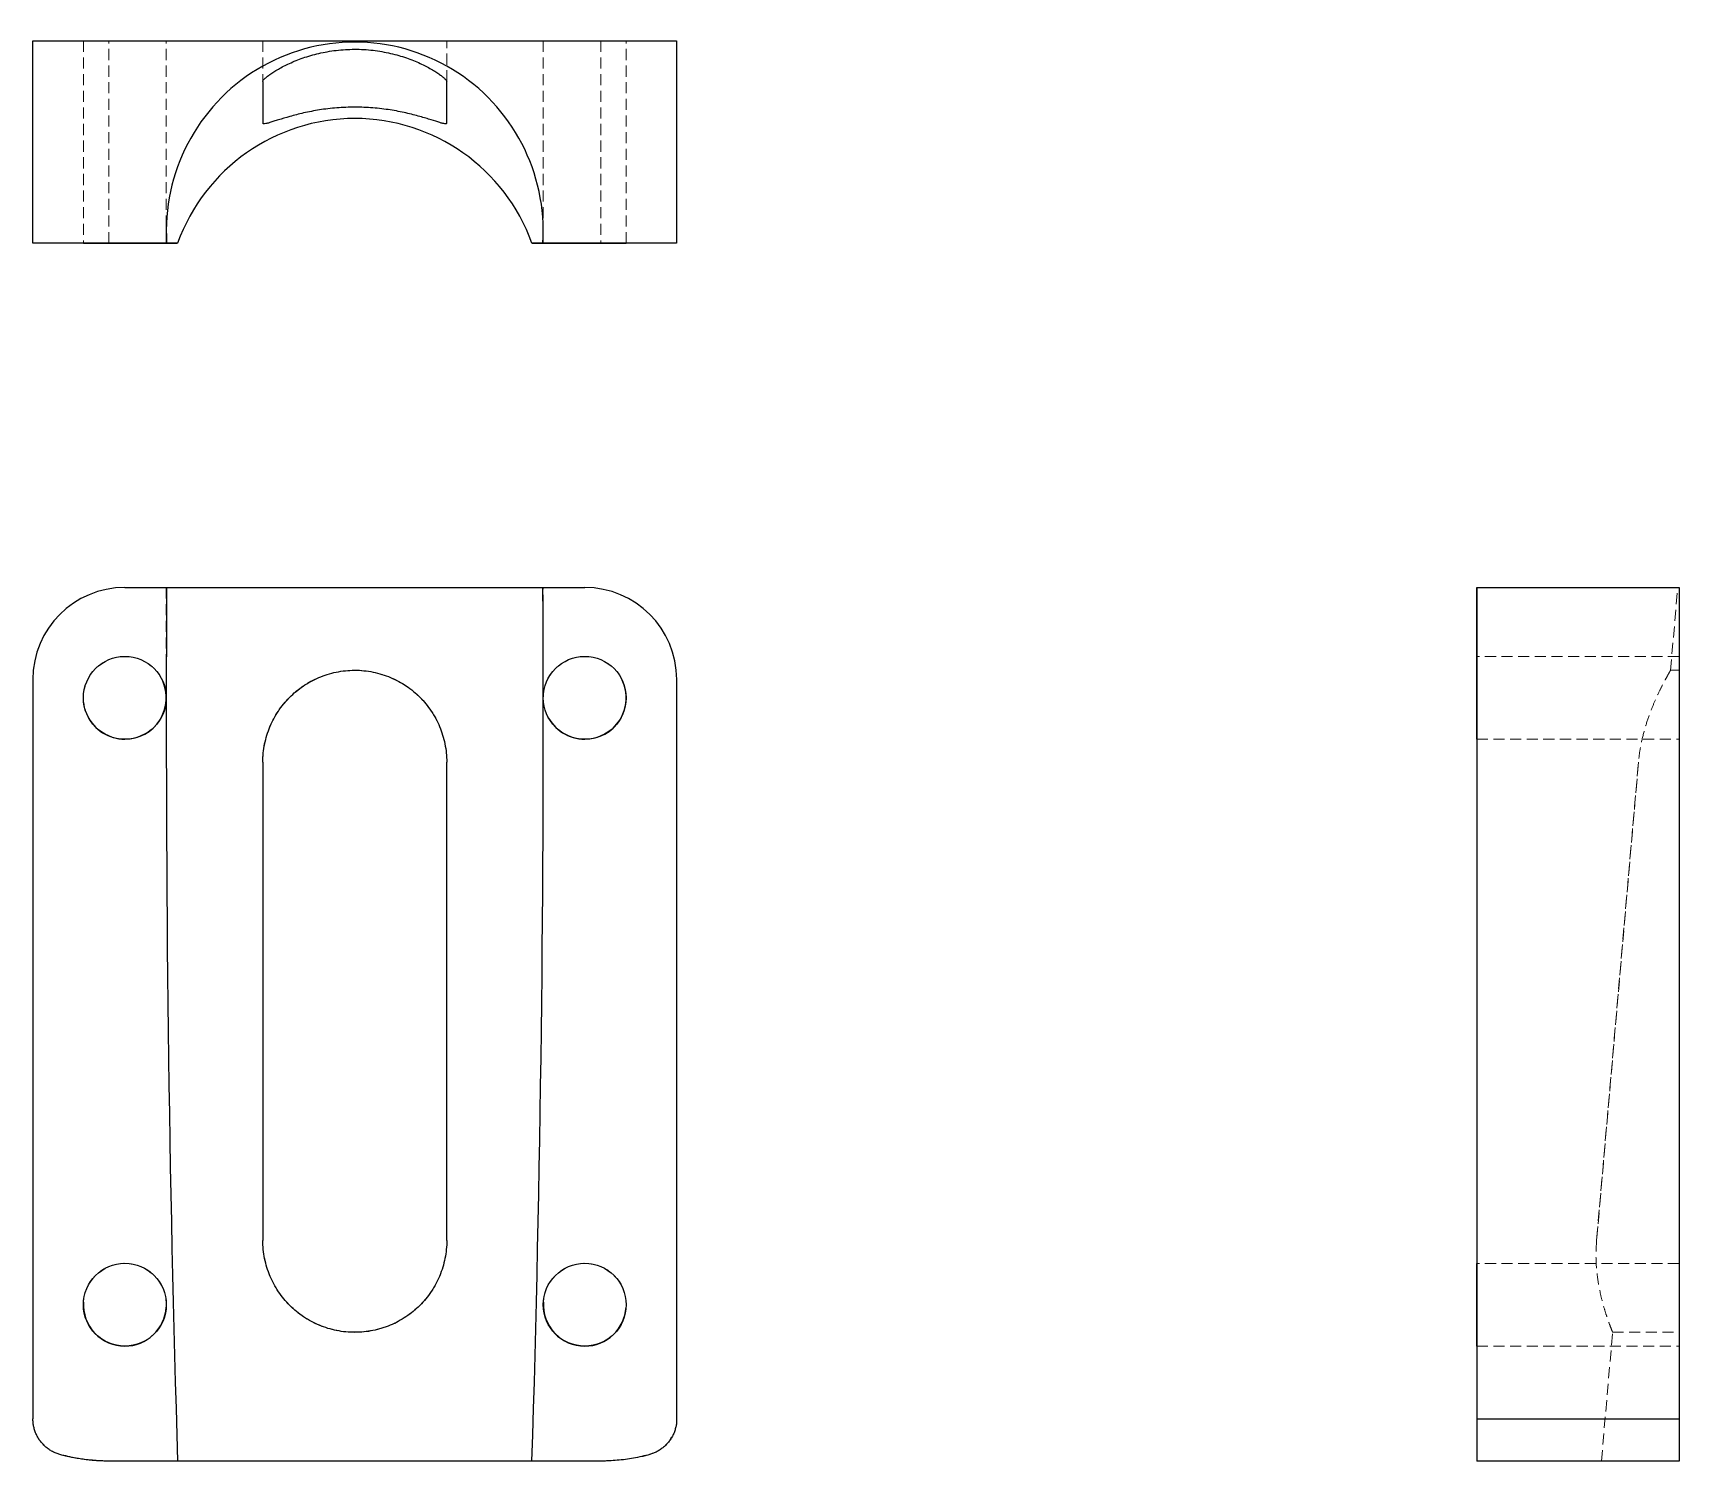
# Model space of a CAD drawing. Header units: millimetres. Extents: x 46 to 235, y 7 to 170.
import ezdxf

# ---------------------------------------------------------------- set-up
doc = ezdxf.new("R2010")
doc.units = ezdxf.units.MM
doc.linetypes.add('HIDDEN', pattern=[1.905, 1.27, -0.635])

msp = doc.modelspace()

# ---------------------------------------------------------------- linework, layer by layer
at = {"color": 7, "linetype": 'Continuous', "lineweight": 25}
for p, q in [((46.16, 146.42), (46.16, 169.58)), ((56.68, 169.58), (109.32, 169.58)), ((119.84, 169.58), (119.84, 146.42)), ((72.47, 164.93), (72.47, 160.14)), ((93.53, 160.14), (93.53, 164.93)), ((46.16, 146.42), (46.16, 146.42)), ((62.72, 146.42), (54.84, 146.42)), ((56.68, 146.42), (61.46, 146.42)), ((111.16, 146.42), (103.28, 146.42)), ((104.54, 146.42), (109.32, 146.42)), ((119.84, 146.42), (119.84, 146.42)), ((56.68, 107), (61.46, 107)), ((61.46, 107), (104.54, 107)), ((104.54, 107), (109.32, 107)), ((211.42, 107), (211.42, 107)), ((211.42, 107), (234.58, 107)), ((46.16, 96.47), (46.16, 11.82)), ((119.84, 96.47), (119.84, 11.82)), ((211.42, 96.47), (211.42, 11.82)), ((234.58, 96.47), (234.58, 11.82)), ((72.47, 87), (72.47, 32.26)), ((93.53, 32.26), (93.53, 87)), ((211.42, 11.82), (234.58, 11.82)), ((46.73, 9.7), (46.73, 9.7)), ((119.27, 9.7), (119.27, 9.7)), ((47.42, 8.81), (47.42, 8.81)), ((48.91, 7.87), (48.91, 7.87)), ((117.09, 7.87), (117.09, 7.87)), ((118.58, 8.81), (118.58, 8.81)), ((50.6, 7.43), (50.6, 7.43)), ((62.72, 7), (54.84, 7)), ((111.16, 7), (103.28, 7)), ((115.4, 7.43), (115.4, 7.43)), ((234.58, 7), (211.42, 7))]:
    msp.add_line(p, q, dxfattribs=at)
at = {"color": 7, "linetype": 'HIDDEN', "lineweight": 18}
for p, q in [((46.16, 169.58), (46.16, 169.58)), ((51.95, 169.58), (51.95, 146.42)), ((51.95, 169.58), (51.95, 146.42)), ((54.84, 146.42), (54.84, 169.58)), ((111.16, 169.58), (54.84, 169.58)), ((61.42, 146.42), (61.42, 169.58)), ((61.42, 146.42), (61.42, 169.58)), ((72.47, 169.58), (72.47, 164.93)), ((72.47, 169.58), (72.47, 169.58)), ((93.53, 164.93), (93.53, 169.58)), ((93.53, 169.58), (93.53, 169.58)), ((104.58, 169.58), (104.58, 146.42)), ((104.58, 169.58), (104.58, 146.42)), ((111.16, 169.58), (111.16, 146.42)), ((114.05, 146.42), (114.05, 169.58)), ((114.05, 146.42), (114.05, 169.58)), ((119.84, 169.58), (119.84, 169.58)), ((61.42, 147.77), (61.42, 146.42)), ((104.58, 146.42), (104.58, 147.77)), ((61.42, 107), (61.42, 91.55)), ((104.58, 91.55), (104.58, 107)), ((233.6, 97.49), (234.43, 107)), ((234.58, 107), (234.58, 107)), ((234.58, 99.11), (211.42, 99.11)), ((60.97, 96.38), (60.97, 96.38)), ((113.61, 96.38), (113.61, 96.38)), ((234.58, 97.53), (233.58, 97.53)), ((52.39, 92.36), (52.39, 92.36)), ((105.03, 92.36), (105.03, 92.36)), ((211.42, 89.63), (211.42, 29.63)), ((211.42, 89.63), (234.58, 89.63)), ((72.47, 87), (72.47, 87)), ((93.53, 87), (93.53, 87)), ((225.14, 32.26), (229.93, 87)), ((229.93, 87), (225.14, 32.26)), ((72.47, 32.26), (72.47, 32.26)), ((93.53, 32.26), (93.53, 32.26)), ((234.58, 29.63), (211.42, 29.63)), ((51.96, 25.19), (51.96, 25.19)), ((61.41, 24.6), (61.41, 24.6)), ((104.59, 25.19), (104.59, 25.19)), ((114.04, 24.6), (114.04, 24.6)), ((225.69, 7), (226.98, 21.76)), ((226.96, 21.74), (234.58, 21.74)), ((211.42, 20.16), (211.42, 11.82)), ((211.42, 20.16), (234.58, 20.16)), ((54.84, 7), (54.84, 7)), ((111.16, 7), (54.84, 7)), ((111.16, 7), (111.16, 7)), ((211.42, 7), (211.42, 7)), ((234.58, 7), (234.58, 7))]:
    msp.add_line(p, q, dxfattribs=at)
at = {"color": 7, "linetype": 'Continuous', "lineweight": 25, "flags": 128}
for points in [[(46.16, 169.58), (46.22, 169.58), (46.39, 169.58), (46.67, 169.58), (47.07, 169.58), (47.57, 169.58), (48.17, 169.58), (48.86, 169.58), (49.64, 169.58), (50.5, 169.58), (51.42, 169.58), (52.4, 169.58), (53.43, 169.58), (54.5, 169.58), (55.58, 169.58), (56.68, 169.58)], [(109.32, 169.58), (110.42, 169.58), (111.5, 169.58), (112.57, 169.58), (113.6, 169.58), (114.58, 169.58), (115.5, 169.58), (116.36, 169.58), (117.14, 169.58), (117.83, 169.58), (118.43, 169.58), (118.93, 169.58), (119.33, 169.58), (119.61, 169.58), (119.78, 169.58), (119.84, 169.58)], [(56.68, 146.42), (55.58, 146.42), (54.5, 146.42), (53.43, 146.42), (52.4, 146.42), (51.42, 146.42), (50.5, 146.42), (49.64, 146.42), (48.86, 146.42), (48.17, 146.42), (47.57, 146.42), (47.07, 146.42), (46.67, 146.42), (46.39, 146.42), (46.22, 146.42), (46.16, 146.42)], [(56.68, 146.42), (55.98, 146.42), (55.29, 146.42), (54.63, 146.42), (54.02, 146.42), (53.46, 146.42), (52.98, 146.42), (52.58, 146.42), (52.28, 146.42), (52.07, 146.42), (51.96, 146.42), (51.95, 146.42)], [(61.42, 146.42), (61.37, 146.42), (61.21, 146.42), (60.95, 146.42), (60.6, 146.42), (60.16, 146.42), (59.64, 146.42), (59.05, 146.42), (58.42, 146.42), (57.74, 146.42), (57.04, 146.42), (56.33, 146.42), (55.63, 146.42), (54.95, 146.42), (54.32, 146.42), (53.73, 146.42), (53.21, 146.42), (52.77, 146.42), (52.42, 146.42), (52.16, 146.42), (52, 146.42), (51.95, 146.42), (52, 146.42), (52.16, 146.42), (52.42, 146.42), (52.77, 146.42), (53.21, 146.42), (53.73, 146.42), (54.32, 146.42), (54.95, 146.42), (55.63, 146.42), (56.33, 146.42), (57.04, 146.42), (57.74, 146.42), (58.42, 146.42), (59.05, 146.42), (59.64, 146.42), (60.16, 146.42), (60.6, 146.42), (60.95, 146.42), (61.21, 146.42), (61.37, 146.42), (61.42, 146.42)], [(61.42, 146.42), (61.41, 146.42), (61.3, 146.42), (61.09, 146.42), (60.79, 146.42), (60.39, 146.42), (59.91, 146.42), (59.35, 146.42), (58.74, 146.42), (58.08, 146.42), (57.39, 146.42), (56.68, 146.42)], [(114.05, 146.42), (114, 146.42), (113.84, 146.42), (113.58, 146.42), (113.23, 146.42), (112.79, 146.42), (112.27, 146.42), (111.68, 146.42), (111.05, 146.42), (110.37, 146.42), (109.67, 146.42), (108.96, 146.42), (108.26, 146.42), (107.59, 146.42), (106.95, 146.42), (106.36, 146.42), (105.84, 146.42), (105.4, 146.42), (105.05, 146.42), (104.79, 146.42), (104.63, 146.42), (104.58, 146.42), (104.63, 146.42), (104.79, 146.42), (105.05, 146.42), (105.4, 146.42), (105.84, 146.42), (106.36, 146.42), (106.95, 146.42), (107.59, 146.42), (108.26, 146.42), (108.96, 146.42), (109.67, 146.42), (110.37, 146.42), (111.05, 146.42), (111.68, 146.42), (112.27, 146.42), (112.79, 146.42), (113.23, 146.42), (113.58, 146.42), (113.84, 146.42), (114, 146.42), (114.05, 146.42)], [(109.32, 146.42), (108.61, 146.42), (107.92, 146.42), (107.26, 146.42), (106.65, 146.42), (106.09, 146.42), (105.61, 146.42), (105.21, 146.42), (104.91, 146.42), (104.7, 146.42), (104.59, 146.42), (104.59, 146.42), (104.7, 146.42), (104.91, 146.42), (105.21, 146.42), (105.61, 146.42), (106.09, 146.42), (106.65, 146.42), (107.26, 146.42), (107.92, 146.42), (108.61, 146.42), (109.32, 146.42), (110.02, 146.42), (110.71, 146.42), (111.37, 146.42), (111.98, 146.42), (112.54, 146.42), (113.02, 146.42), (113.42, 146.42), (113.73, 146.42), (113.93, 146.42), (114.04, 146.42), (114.04, 146.42), (113.93, 146.42), (113.73, 146.42), (113.42, 146.42), (113.02, 146.42), (112.54, 146.42), (111.98, 146.42), (111.37, 146.42), (110.71, 146.42), (110.02, 146.42), (109.32, 146.42)], [(119.84, 146.42), (119.78, 146.42), (119.61, 146.42), (119.33, 146.42), (118.93, 146.42), (118.43, 146.42), (117.83, 146.42), (117.14, 146.42), (116.36, 146.42), (115.5, 146.42), (114.58, 146.42), (113.6, 146.42), (112.57, 146.42), (111.5, 146.42), (110.42, 146.42), (109.32, 146.42)], [(211.42, 107), (211.42, 100.23), (211.42, 93.45), (211.42, 86.66), (211.42, 79.88), (211.42, 73.11), (211.42, 66.36), (211.42, 59.62), (211.42, 52.91), (211.42, 46.22), (211.42, 39.57), (211.42, 32.96), (211.42, 26.39), (211.42, 19.87), (211.42, 13.41), (211.42, 7)], [(211.42, 96.47), (211.42, 97.58), (211.42, 98.66), (211.42, 99.73), (211.42, 100.76), (211.42, 101.74), (211.42, 102.66), (211.42, 103.52), (211.42, 104.3), (211.42, 104.99), (211.42, 105.59), (211.42, 106.09), (211.42, 106.49), (211.42, 106.77), (211.42, 106.94), (211.42, 107)], [(234.58, 107), (234.58, 106.94), (234.58, 106.77), (234.58, 106.49), (234.58, 106.09), (234.58, 105.59), (234.58, 104.99), (234.58, 104.3), (234.58, 103.52), (234.58, 102.66), (234.58, 101.74), (234.58, 100.76), (234.58, 99.73), (234.58, 98.66), (234.58, 97.58), (234.58, 96.47)], [(211.42, 94.37), (211.42, 93.66), (211.42, 92.97), (211.42, 92.31), (211.42, 91.7), (211.42, 91.15), (211.42, 90.67), (211.42, 90.27), (211.42, 89.96), (211.42, 89.75), (211.42, 89.65), (211.42, 89.65), (211.42, 89.75), (211.42, 89.96), (211.42, 90.27), (211.42, 90.67), (211.42, 91.15), (211.42, 91.7), (211.42, 92.31), (211.42, 92.97), (211.42, 93.66), (211.42, 94.37), (211.42, 95.08), (211.42, 95.77), (211.42, 96.42), (211.42, 97.04), (211.42, 97.59), (211.42, 98.07), (211.42, 98.47), (211.42, 98.78), (211.42, 98.99), (211.42, 99.09), (211.42, 99.09), (211.42, 98.99), (211.42, 98.78), (211.42, 98.47), (211.42, 98.07), (211.42, 97.59), (211.42, 97.04), (211.42, 96.42), (211.42, 95.77), (211.42, 95.08), (211.42, 94.37)], [(211.42, 20.16), (211.42, 20.21), (211.42, 20.37), (211.42, 20.63), (211.42, 20.98), (211.42, 21.42), (211.42, 21.94), (211.42, 22.53), (211.42, 23.17), (211.42, 23.84), (211.42, 24.54), (211.42, 25.25), (211.42, 25.95), (211.42, 26.63), (211.42, 27.26), (211.42, 27.85), (211.42, 28.37), (211.42, 28.81), (211.42, 29.16), (211.42, 29.42), (211.42, 29.58), (211.42, 29.63), (211.42, 29.58), (211.42, 29.42), (211.42, 29.16), (211.42, 28.81), (211.42, 28.37), (211.42, 27.85), (211.42, 27.26), (211.42, 26.63), (211.42, 25.95), (211.42, 25.25), (211.42, 24.54), (211.42, 23.84), (211.42, 23.17), (211.42, 22.53), (211.42, 21.94), (211.42, 21.42), (211.42, 20.98), (211.42, 20.63), (211.42, 20.37), (211.42, 20.21), (211.42, 20.16)], [(103.28, 7), (102.72, 7), (102.06, 7), (101.31, 7), (100.46, 7), (99.54, 7), (98.53, 7), (97.45, 7), (96.29, 7), (95.07, 7), (93.79, 7), (92.46, 7), (91.09, 7), (89.67, 7), (88.22, 7), (86.75, 7), (85.26, 7), (83.75, 7), (82.25, 7), (80.74, 7), (79.25, 7), (77.78, 7), (76.33, 7), (74.91, 7), (73.54, 7), (72.21, 7), (70.93, 7), (69.71, 7), (68.56, 7), (67.47, 7), (66.46, 7), (65.54, 7), (64.69, 7), (63.94, 7), (63.28, 7), (62.72, 7)]]:
    msp.add_lwpolyline(points, dxfattribs=at)
at = {"color": 7, "linetype": 'HIDDEN', "lineweight": 18, "flags": 128}
for points in [[(56.68, 169.58), (57.39, 169.58), (58.08, 169.58), (58.74, 169.58), (59.35, 169.58), (59.91, 169.58), (60.39, 169.58), (60.79, 169.58), (61.09, 169.58), (61.3, 169.58), (61.41, 169.58), (61.41, 169.58), (61.3, 169.58), (61.09, 169.58), (60.79, 169.58), (60.39, 169.58), (59.91, 169.58), (59.35, 169.58), (58.74, 169.58), (58.08, 169.58), (57.39, 169.58), (56.68, 169.58), (55.98, 169.58), (55.29, 169.58), (54.63, 169.58), (54.02, 169.58), (53.46, 169.58), (52.98, 169.58), (52.58, 169.58), (52.28, 169.58), (52.07, 169.58), (51.96, 169.58), (51.96, 169.58), (52.07, 169.58), (52.28, 169.58), (52.58, 169.58), (52.98, 169.58), (53.46, 169.58), (54.02, 169.58), (54.63, 169.58), (55.29, 169.58), (55.98, 169.58), (56.68, 169.58)], [(56.68, 169.58), (57.39, 169.58), (58.08, 169.58), (58.74, 169.58), (59.35, 169.58), (59.91, 169.58), (60.39, 169.58), (60.79, 169.58), (61.09, 169.58), (61.3, 169.58), (61.41, 169.58), (61.41, 169.58), (61.3, 169.58), (61.09, 169.58), (60.79, 169.58), (60.39, 169.58), (59.91, 169.58), (59.35, 169.58), (58.74, 169.58), (58.08, 169.58), (57.39, 169.58), (56.68, 169.58), (55.98, 169.58), (55.29, 169.58), (54.63, 169.58), (54.02, 169.58), (53.46, 169.58), (52.98, 169.58), (52.58, 169.58), (52.28, 169.58), (52.07, 169.58), (51.96, 169.58), (51.96, 169.58), (52.07, 169.58), (52.28, 169.58), (52.58, 169.58), (52.98, 169.58), (53.46, 169.58), (54.02, 169.58), (54.63, 169.58), (55.29, 169.58), (55.98, 169.58), (56.68, 169.58)], [(93.53, 169.58), (93.47, 169.58), (93.31, 169.58), (93.04, 169.58), (92.67, 169.58), (92.2, 169.58), (91.64, 169.58), (90.99, 169.58), (90.25, 169.58), (89.44, 169.58), (88.57, 169.58), (87.64, 169.58), (86.66, 169.58), (85.64, 169.58), (84.59, 169.58), (83.53, 169.58), (82.47, 169.58), (81.41, 169.58), (80.36, 169.58), (79.34, 169.58), (78.36, 169.58), (77.43, 169.58), (76.56, 169.58), (75.75, 169.58), (75.01, 169.58), (74.36, 169.58), (73.8, 169.58), (73.33, 169.58), (72.96, 169.58), (72.69, 169.58), (72.53, 169.58), (72.47, 169.58)], [(72.47, 169.58), (72.53, 169.58), (72.69, 169.58), (72.96, 169.58), (73.33, 169.58), (73.8, 169.58), (74.36, 169.58), (75.01, 169.58), (75.75, 169.58), (76.56, 169.58), (77.43, 169.58), (78.36, 169.58), (79.34, 169.58), (80.36, 169.58), (81.41, 169.58), (82.47, 169.58), (83.53, 169.58), (84.59, 169.58), (85.64, 169.58), (86.66, 169.58), (87.64, 169.58), (88.57, 169.58), (89.44, 169.58), (90.25, 169.58), (90.99, 169.58), (91.64, 169.58), (92.2, 169.58), (92.67, 169.58), (93.04, 169.58), (93.31, 169.58), (93.47, 169.58), (93.53, 169.58)], [(109.32, 169.58), (110.02, 169.58), (110.71, 169.58), (111.37, 169.58), (111.98, 169.58), (112.54, 169.58), (113.02, 169.58), (113.42, 169.58), (113.73, 169.58), (113.93, 169.58), (114.04, 169.58), (114.04, 169.58), (113.93, 169.58), (113.73, 169.58), (113.42, 169.58), (113.02, 169.58), (112.54, 169.58), (111.98, 169.58), (111.37, 169.58), (110.71, 169.58), (110.02, 169.58), (109.32, 169.58), (108.61, 169.58), (107.92, 169.58), (107.26, 169.58), (106.65, 169.58), (106.09, 169.58), (105.61, 169.58), (105.21, 169.58), (104.91, 169.58), (104.7, 169.58), (104.59, 169.58), (104.59, 169.58), (104.7, 169.58), (104.91, 169.58), (105.21, 169.58), (105.61, 169.58), (106.09, 169.58), (106.65, 169.58), (107.26, 169.58), (107.92, 169.58), (108.61, 169.58), (109.32, 169.58)], [(109.32, 169.58), (110.02, 169.58), (110.71, 169.58), (111.37, 169.58), (111.98, 169.58), (112.54, 169.58), (113.02, 169.58), (113.42, 169.58), (113.73, 169.58), (113.93, 169.58), (114.04, 169.58), (114.04, 169.58), (113.93, 169.58), (113.73, 169.58), (113.42, 169.58), (113.02, 169.58), (112.54, 169.58), (111.98, 169.58), (111.37, 169.58), (110.71, 169.58), (110.02, 169.58), (109.32, 169.58), (108.61, 169.58), (107.92, 169.58), (107.26, 169.58), (106.65, 169.58), (106.09, 169.58), (105.61, 169.58), (105.21, 169.58), (104.91, 169.58), (104.7, 169.58), (104.59, 169.58), (104.59, 169.58), (104.7, 169.58), (104.91, 169.58), (105.21, 169.58), (105.61, 169.58), (106.09, 169.58), (106.65, 169.58), (107.26, 169.58), (107.92, 169.58), (108.61, 169.58), (109.32, 169.58)], [(51.95, 146.42), (51.96, 146.42), (52.07, 146.42), (52.28, 146.42), (52.58, 146.42), (52.98, 146.42), (53.46, 146.42), (54.02, 146.42), (54.63, 146.42), (55.29, 146.42), (55.98, 146.42), (56.68, 146.42), (57.39, 146.42), (58.08, 146.42), (58.74, 146.42), (59.35, 146.42), (59.91, 146.42), (60.39, 146.42), (60.79, 146.42), (61.09, 146.42), (61.3, 146.42), (61.41, 146.42), (61.42, 146.42)], [(211.42, 7), (211.42, 13.41), (211.42, 19.87), (211.42, 26.39), (211.42, 32.96), (211.42, 39.57), (211.42, 46.22), (211.42, 52.91), (211.42, 59.62), (211.42, 66.36), (211.42, 73.11), (211.42, 79.88), (211.42, 86.66), (211.42, 93.45), (211.42, 100.23), (211.42, 107)], [(211.42, 107), (211.42, 106.94), (211.42, 106.77), (211.42, 106.49), (211.42, 106.09), (211.42, 105.59), (211.42, 104.99), (211.42, 104.3), (211.42, 103.52), (211.42, 102.66), (211.42, 101.74), (211.42, 100.76), (211.42, 99.73), (211.42, 98.66), (211.42, 97.58), (211.42, 96.47)]]:
    msp.add_lwpolyline(points, dxfattribs=at)
at = {"color": 7, "linetype": 'Continuous', "lineweight": 25}
for centre in [(56.68, 94.37), (109.32, 94.37), (56.68, 24.9), (109.32, 24.9)]:
    msp.add_circle(centre, 4.74, dxfattribs=at)
for centre, radius, start, end in [((56.68, 96.47), 10.53, 90, 180), ((109.32, 96.47), 10.53, 0, 90), ((56.68, 94.37), 4.74, 270, 25.0817), ((109.32, 94.37), 4.74, 270, 25.0817), ((56.68, 94.37), 4.74, 205.0817, 270), ((109.32, 94.37), 4.74, 205.0817, 270), ((56.68, 24.9), 4.74, 176.4203, 270), ((56.68, 24.9), 4.74, 270, 356.4203), ((109.32, 24.9), 4.74, 176.4203, 270), ((109.32, 24.9), 4.74, 270, 356.4203)]:
    msp.add_arc(centre, radius, start, end, dxfattribs=at)
at = {"color": 7, "linetype": 'HIDDEN', "lineweight": 18}
for centre, radius, start, end in [((56.68, 94.37), 4.74, 25.0817, 205.0817), ((109.32, 94.37), 4.74, 25.0817, 205.0817), ((83, 87), 10.53, 360, 180), ((83, 32.26), 10.53, 180, 0), ((56.68, 24.9), 4.74, 356.4203, 176.4203), ((109.32, 24.9), 4.74, 356.4203, 176.4203)]:
    msp.add_arc(centre, radius, start, end, dxfattribs=at)
at = {"color": 7, "linetype": 'Continuous', "lineweight": 25}
for centre, major_axis, ratio, start_param, end_param in [((83, 147.77), (0, -21.66), 0.996195, 1.508353, 4.774832), ((83, 146.42), (21.58, 0), 0.000002, 3.079151, 3.490058), ((83, 146.42), (21.58, 0), 0.000002, 5.934689, 6.220742)]:
    msp.add_ellipse(centre, major_axis=major_axis, ratio=ratio, start_param=start_param, end_param=end_param, dxfattribs=at)
at = {"color": 7, "linetype": 'Continuous', "lineweight": 25, "extrusion": (-8.16885e-17, -4.59447e-07, 1)}
msp.add_ellipse((83, 139.02), major_axis=(0, -21.66, 0), ratio=0.996195, start_param=1.919292, end_param=4.363893, dxfattribs=at)
at = {"color": 7, "linetype": 'HIDDEN', "lineweight": 18}
msp.add_ellipse((83, 146.42), major_axis=(21.58, 0), ratio=0.000002, start_param=6.220742, end_param=6.345628, dxfattribs=at)
at = {"color": 7, "linetype": 'Continuous', "lineweight": 25, "extrusion": (5.89152e-15, 1.30953e-07, 1)}
msp.add_ellipse((83, 91.55), major_axis=(0, 247.59, 0), ratio=0.087156, start_param=1.508354, end_param=1.919293, dxfattribs=at)
at = {"color": 7, "linetype": 'Continuous', "lineweight": 25, "extrusion": (6.00247e-15, 1.56584e-07, 1)}
msp.add_ellipse((83, 91.55), major_axis=(0, 247.59, 0), ratio=0.087156, start_param=4.363894, end_param=4.774832, dxfattribs=at)
at = {"color": 7, "linetype": 'HIDDEN', "lineweight": 18}
for points, knots in [([(54.84, 169.58), (54.7, 169.58), (54.26, 169.58), (53.9, 169.58), (53.54, 169.58), (53.26, 169.58), (52.96, 169.58), (52.66, 169.58), (52.34, 169.58), (52.02, 169.58), (51.71, 169.58), (51.4, 169.58), (51.09, 169.58), (50.78, 169.58), (50.47, 169.58), (50.16, 169.58), (49.86, 169.58), (49.55, 169.58), (49.25, 169.58), (49.1, 169.58), (48.96, 169.58), (48.82, 169.58), (48.68, 169.58), (48.54, 169.58), (48.4, 169.58), (48.27, 169.58), (48.14, 169.58), (48.01, 169.58), (47.88, 169.58), (47.76, 169.58), (47.65, 169.58), (47.53, 169.58), (47.42, 169.58), (47.32, 169.58), (47.21, 169.58), (47.11, 169.58), (47.02, 169.58), (46.93, 169.58), (46.84, 169.58), (46.76, 169.58), (46.68, 169.58), (46.61, 169.58), (46.55, 169.58), (46.48, 169.58), (46.43, 169.58), (46.38, 169.58), (46.33, 169.58), (46.29, 169.58), (46.26, 169.58), (46.22, 169.58), (46.2, 169.58), (46.18, 169.58), (46.17, 169.58), (46.16, 169.58), (46.16, 169.58)], [0.000001, 0.000001, 0.000001, 0.000001, 0.448049, 0.448049, 0.448049, 0.896098, 0.896098, 0.896098, 1.344143, 1.344143, 1.344143, 1.792192, 1.792192, 1.792192, 2.240248, 2.240248, 2.240248, 2.688297, 2.688297, 2.688297, 2.905178, 2.905178, 2.905178, 3.122069, 3.122069, 3.122069, 3.338947, 3.338947, 3.338947, 3.555838, 3.555838, 3.555838, 3.77272, 3.77272, 3.77272, 3.989603, 3.989603, 3.989603, 4.206488, 4.206488, 4.206488, 4.423378, 4.423378, 4.423378, 4.640256, 4.640256, 4.640256, 4.857145, 4.857145, 4.857145, 5.074031, 5.074031, 5.074031, 5.290903, 5.290903, 5.290903, 5.290903]), ([(119.84, 169.58), (119.84, 169.58), (119.83, 169.58), (119.82, 169.58), (119.8, 169.58), (119.78, 169.58), (119.74, 169.58), (119.71, 169.58), (119.67, 169.58), (119.62, 169.58), (119.57, 169.58), (119.52, 169.58), (119.45, 169.58), (119.39, 169.58), (119.32, 169.58), (119.24, 169.58), (119.16, 169.58), (119.07, 169.58), (118.98, 169.58), (118.89, 169.58), (118.79, 169.58), (118.69, 169.58), (118.58, 169.58), (118.47, 169.58), (118.35, 169.58), (118.24, 169.58), (118.12, 169.58), (117.99, 169.58), (117.86, 169.58), (117.73, 169.58), (117.6, 169.58), (117.46, 169.58), (117.32, 169.58), (117.18, 169.58), (117.04, 169.58), (116.9, 169.58), (116.75, 169.58), (116.45, 169.58), (116.14, 169.58), (115.84, 169.58), (115.53, 169.58), (115.22, 169.58), (114.91, 169.58), (114.6, 169.58), (114.29, 169.58), (113.98, 169.58), (113.66, 169.58), (113.34, 169.58), (113.04, 169.58), (112.74, 169.58), (112.46, 169.58), (112.1, 169.58), (111.74, 169.58), (111.3, 169.58), (111.16, 169.58)], [0, 0, 0, 0, 0.216872, 0.216872, 0.216872, 0.433758, 0.433758, 0.433758, 0.650647, 0.650647, 0.650647, 0.867525, 0.867525, 0.867525, 1.084415, 1.084415, 1.084415, 1.3013, 1.3013, 1.3013, 1.518183, 1.518183, 1.518183, 1.735065, 1.735065, 1.735065, 1.951956, 1.951956, 1.951956, 2.168834, 2.168834, 2.168834, 2.385725, 2.385725, 2.385725, 2.602606, 2.602606, 2.602606, 3.050655, 3.050655, 3.050655, 3.498711, 3.498711, 3.498711, 3.94676, 3.94676, 3.94676, 4.394805, 4.394805, 4.394805, 4.842854, 4.842854, 4.842854, 5.290902, 5.290902, 5.290902, 5.290902]), ([(233.58, 97.49), (233.59, 97.5), (233.6, 97.52), (233.46, 97.27), (233.2, 96.81), (232.83, 96.13), (232.37, 95.23), (231.84, 94.1), (231.27, 92.72), (230.71, 91.1), (230.31, 89.53), (230.05, 88.14), (229.97, 87.38), (229.93, 87)], [0, 0, 0, 0, 0.053868, 0.143953, 0.236527, 0.329381, 0.424396, 0.528425, 0.634984, 0.748123, 0.86497, 0.932, 1, 1, 1, 1]), ([(225.14, 32.26), (225.11, 31.73), (225.04, 30.66), (225.11, 29.08), (225.29, 27.58), (225.56, 26.19), (225.88, 24.91), (226.22, 23.78), (226.55, 22.83), (226.8, 22.17), (226.96, 21.79), (226.96, 21.77), (226.96, 21.77)], [0, 0, 0, 0, 0.095516, 0.194005, 0.289481, 0.387455, 0.488515, 0.592097, 0.700635, 0.812516, 0.917342, 1, 1, 1, 1]), ([(46.17, 11.52), (46.17, 11.56), (46.16, 11.66), (46.16, 11.76), (46.16, 11.82)], [0, 0, 0, 0, 0.392045, 1, 1, 1, 1]), ([(211.42, 7), (211.42, 7), (211.42, 7.01), (211.42, 7.02), (211.42, 7.04), (211.42, 7.06), (211.42, 7.09), (211.42, 7.11), (211.42, 7.15), (211.42, 7.19), (211.42, 7.23), (211.42, 7.28), (211.42, 7.34), (211.42, 7.39), (211.42, 7.46), (211.42, 7.53), (211.42, 7.6), (211.42, 7.67), (211.42, 7.76), (211.42, 7.8), (211.42, 7.85), (211.42, 7.9), (211.42, 7.96), (211.42, 8.02), (211.42, 8.09), (211.42, 8.16), (211.42, 8.24), (211.42, 8.33), (211.42, 8.41), (211.42, 8.51), (211.42, 8.6), (211.42, 8.7), (211.42, 8.81), (211.42, 8.92), (211.42, 9.03), (211.42, 9.14), (211.42, 9.27), (211.42, 9.39), (211.42, 9.51), (211.42, 9.64), (211.42, 9.77), (211.42, 9.91), (211.42, 10.05), (211.42, 10.18), (211.42, 10.32), (211.42, 10.47), (211.42, 10.62), (211.42, 10.77), (211.42, 10.91), (211.42, 11.05), (211.42, 11.18), (211.42, 11.36), (211.42, 11.54), (211.42, 11.78), (211.42, 11.82)], [-5.290902, -5.290902, -5.290902, -5.290902, -4.842853, -4.842853, -4.842853, -4.394804, -4.394804, -4.394804, -3.946759, -3.946759, -3.946759, -3.498712, -3.498712, -3.498712, -3.050655, -3.050655, -3.050655, -2.602608, -2.602608, -2.602608, -2.385725, -2.385725, -2.385725, -2.16883, -2.16883, -2.16883, -1.951957, -1.951957, -1.951957, -1.735065, -1.735065, -1.735065, -1.518183, -1.518183, -1.518183, -1.301306, -1.301306, -1.301306, -1.084415, -1.084415, -1.084415, -0.867525, -0.867525, -0.867525, -0.650647, -0.650647, -0.650647, -0.433758, -0.433758, -0.433758, -0.216872, -0.216872, -0.216872, 0, 0, 0, 0]), ([(47.44, 8.83), (47.3, 8.95), (46.99, 9.25), (46.78, 9.62), (46.67, 9.82)], [0, 0, 0, 0, 0.44562, 1, 1, 1, 1]), ([(119.23, 9.72), (119.15, 9.55), (118.98, 9.21), (118.7, 8.95), (118.56, 8.83)], [0, 0, 0, 0, 0.500657, 1, 1, 1, 1]), ([(50.6, 7.44), (50.4, 7.48), (49.98, 7.57), (49.41, 7.69), (49.06, 7.83), (48.92, 7.89)], [0, 0, 0, 0, 0.34527, 0.744955, 1, 1, 1, 1]), ([(117.08, 7.89), (116.94, 7.83), (116.32, 7.59), (115.66, 7.46), (115.14, 7.38), (115.14, 7.38)], [0, 0, 0, 0, 0.221129, 0.99753, 1, 1, 1, 1]), ([(54.84, 7), (54.63, 7), (54.32, 7.01), (54, 7.02), (53.91, 7.03)], [0, 0, 0, 0, 0.697719, 1, 1, 1, 1]), ([(112.04, 7.02), (112.01, 7.02), (111.82, 7.01), (111.53, 7.01), (111.27, 7), (111.16, 7)], [0, 0, 0, 0, 0.097377, 0.635268, 1, 1, 1, 1])]:
    msp.add_open_spline(points, degree=3, knots=knots, dxfattribs=at)
at = {"color": 7, "linetype": 'Continuous', "lineweight": 25}
for points, knots in [([(72.47, 164.93), (72.47, 164.99), (72.55, 165.1), (72.75, 165.3), (72.84, 165.37), (73.04, 165.54), (73.16, 165.63), (73.55, 165.91), (73.87, 166.12), (74.44, 166.44), (74.64, 166.55), (75.07, 166.77), (75.29, 166.88), (76, 167.21), (76.52, 167.42), (77.65, 167.81), (78.25, 167.99), (79.2, 168.21), (79.52, 168.27), (80.19, 168.39), (80.53, 168.44), (81.57, 168.56), (82.27, 168.6), (83.33, 168.61), (83.69, 168.6), (84.4, 168.56), (84.75, 168.53), (85.43, 168.45), (85.77, 168.4), (86.44, 168.28), (86.77, 168.21), (87.73, 167.99), (88.34, 167.82), (89.18, 167.52), (89.46, 167.42), (89.98, 167.21), (90.23, 167.1), (90.94, 166.78), (91.37, 166.56), (91.93, 166.23), (92.11, 166.12), (92.43, 165.92), (92.58, 165.82), (92.84, 165.63), (92.95, 165.54), (93.16, 165.38), (93.24, 165.3), (93.45, 165.1), (93.53, 164.99), (93.53, 164.93)], [0, 0, 0, 0, 0.0625, 0.0625, 0.09375, 0.09375, 0.125, 0.125, 0.1875, 0.1875, 0.21875, 0.21875, 0.25, 0.25, 0.3125, 0.3125, 0.375, 0.375, 0.40625, 0.40625, 0.4375, 0.4375, 0.5, 0.5, 0.53125, 0.53125, 0.5625, 0.5625, 0.59375, 0.59375, 0.625, 0.625, 0.6875, 0.6875, 0.71875, 0.71875, 0.75, 0.75, 0.8125, 0.8125, 0.84375, 0.84375, 0.875, 0.875, 0.90625, 0.90625, 0.9375, 0.9375, 1, 1, 1, 1]), ([(93.53, 160.14), (93.53, 160.08), (93.46, 160.06), (93.25, 160.08), (93.17, 160.1), (92.96, 160.15), (92.85, 160.18), (92.45, 160.3), (92.12, 160.41), (91.55, 160.59), (91.34, 160.65), (90.91, 160.78), (90.68, 160.85), (90.2, 160.98), (89.94, 161.05), (89.42, 161.19), (89.14, 161.25), (88.29, 161.45), (87.69, 161.56), (86.42, 161.76), (85.75, 161.84), (84.39, 161.95), (83.71, 161.97), (82.66, 161.98), (82.31, 161.97), (81.62, 161.94), (81.28, 161.92), (80.6, 161.87), (80.26, 161.83), (79.6, 161.76), (79.27, 161.71), (78.32, 161.56), (77.72, 161.45), (76.86, 161.25), (76.59, 161.19), (76.06, 161.05), (75.8, 160.98), (75.08, 160.78), (74.65, 160.65), (74.07, 160.47), (73.9, 160.41), (73.57, 160.31), (73.42, 160.26), (73.16, 160.18), (73.04, 160.15), (72.84, 160.1), (72.75, 160.08), (72.54, 160.06), (72.47, 160.08), (72.47, 160.14)], [0, 0, 0, 0, 0.0625, 0.0625, 0.09375, 0.09375, 0.125, 0.125, 0.1875, 0.1875, 0.21875, 0.21875, 0.25, 0.25, 0.28125, 0.28125, 0.3125, 0.3125, 0.375, 0.375, 0.4375, 0.4375, 0.5, 0.5, 0.53125, 0.53125, 0.5625, 0.5625, 0.59375, 0.59375, 0.625, 0.625, 0.6875, 0.6875, 0.71875, 0.71875, 0.75, 0.75, 0.8125, 0.8125, 0.84375, 0.84375, 0.875, 0.875, 0.90625, 0.90625, 0.9375, 0.9375, 1, 1, 1, 1]), ([(54.84, 146.42), (54.7, 146.42), (54.26, 146.42), (53.9, 146.42), (53.54, 146.42), (53.26, 146.42), (52.96, 146.42), (52.66, 146.42), (52.34, 146.42), (52.02, 146.42), (51.71, 146.42), (51.4, 146.42), (51.09, 146.42), (50.78, 146.42), (50.47, 146.42), (50.16, 146.42), (49.86, 146.42), (49.55, 146.42), (49.25, 146.42), (49.1, 146.42), (48.96, 146.42), (48.82, 146.42), (48.68, 146.42), (48.54, 146.42), (48.4, 146.42), (48.27, 146.42), (48.14, 146.42), (48.01, 146.42), (47.88, 146.42), (47.76, 146.42), (47.65, 146.42), (47.53, 146.42), (47.42, 146.42), (47.32, 146.42), (47.21, 146.42), (47.11, 146.42), (47.02, 146.42), (46.93, 146.42), (46.84, 146.42), (46.76, 146.42), (46.68, 146.42), (46.61, 146.42), (46.55, 146.42), (46.48, 146.42), (46.43, 146.42), (46.38, 146.42), (46.33, 146.42), (46.29, 146.42), (46.26, 146.42), (46.22, 146.42), (46.2, 146.42), (46.18, 146.42), (46.17, 146.42), (46.16, 146.42), (46.16, 146.42)], [-5.290902, -5.290902, -5.290902, -5.290902, -4.842853, -4.842853, -4.842853, -4.394804, -4.394804, -4.394804, -3.946759, -3.946759, -3.946759, -3.498712, -3.498712, -3.498712, -3.050655, -3.050655, -3.050655, -2.602608, -2.602608, -2.602608, -2.385725, -2.385725, -2.385725, -2.16883, -2.16883, -2.16883, -1.951957, -1.951957, -1.951957, -1.735065, -1.735065, -1.735065, -1.518183, -1.518183, -1.518183, -1.301306, -1.301306, -1.301306, -1.084415, -1.084415, -1.084415, -0.867525, -0.867525, -0.867525, -0.650647, -0.650647, -0.650647, -0.433758, -0.433758, -0.433758, -0.216872, -0.216872, -0.216872, 0, 0, 0, 0]), ([(119.84, 146.42), (119.84, 146.42), (119.83, 146.42), (119.82, 146.42), (119.8, 146.42), (119.78, 146.42), (119.74, 146.42), (119.71, 146.42), (119.67, 146.42), (119.62, 146.42), (119.57, 146.42), (119.52, 146.42), (119.45, 146.42), (119.39, 146.42), (119.32, 146.42), (119.24, 146.42), (119.16, 146.42), (119.07, 146.42), (118.98, 146.42), (118.89, 146.42), (118.79, 146.42), (118.69, 146.42), (118.58, 146.42), (118.47, 146.42), (118.35, 146.42), (118.24, 146.42), (118.12, 146.42), (117.99, 146.42), (117.86, 146.42), (117.73, 146.42), (117.6, 146.42), (117.46, 146.42), (117.32, 146.42), (117.18, 146.42), (117.04, 146.42), (116.9, 146.42), (116.75, 146.42), (116.45, 146.42), (116.14, 146.42), (115.84, 146.42), (115.53, 146.42), (115.22, 146.42), (114.91, 146.42), (114.6, 146.42), (114.29, 146.42), (113.98, 146.42), (113.66, 146.42), (113.34, 146.42), (113.04, 146.42), (112.74, 146.42), (112.46, 146.42), (112.1, 146.42), (111.74, 146.42), (111.3, 146.42), (111.16, 146.42)], [-5.290903, -5.290903, -5.290903, -5.290903, -5.074031, -5.074031, -5.074031, -4.857145, -4.857145, -4.857145, -4.640255, -4.640255, -4.640255, -4.423378, -4.423378, -4.423378, -4.206488, -4.206488, -4.206488, -3.989597, -3.989597, -3.989597, -3.77272, -3.77272, -3.77272, -3.555838, -3.555838, -3.555838, -3.338946, -3.338946, -3.338946, -3.122073, -3.122073, -3.122073, -2.905178, -2.905178, -2.905178, -2.688295, -2.688295, -2.688295, -2.240248, -2.240248, -2.240248, -1.792191, -1.792191, -1.792191, -1.344143, -1.344143, -1.344143, -0.896099, -0.896099, -0.896099, -0.44805, -0.44805, -0.44805, -0.000001, -0.000001, -0.000001, -0.000001]), ([(72.47, 87), (72.47, 87.71), (72.55, 88.41), (72.75, 89.42), (72.84, 89.76), (73.04, 90.42), (73.16, 90.75), (73.55, 91.69), (73.87, 92.29), (74.44, 93.13), (74.64, 93.4), (75.07, 93.92), (75.29, 94.17), (76, 94.89), (76.52, 95.32), (77.65, 96.09), (78.25, 96.42), (79.2, 96.82), (79.52, 96.94), (80.19, 97.15), (80.53, 97.24), (81.57, 97.45), (82.27, 97.53), (83.33, 97.53), (83.69, 97.51), (84.4, 97.44), (84.75, 97.39), (85.43, 97.25), (85.77, 97.16), (86.44, 96.95), (86.77, 96.83), (87.73, 96.43), (88.34, 96.1), (89.18, 95.53), (89.46, 95.32), (89.98, 94.89), (90.23, 94.66), (90.94, 93.94), (91.37, 93.42), (91.93, 92.58), (92.11, 92.28), (92.43, 91.69), (92.58, 91.38), (92.84, 90.76), (92.95, 90.44), (93.16, 89.78), (93.24, 89.44), (93.45, 88.41), (93.53, 87.71), (93.53, 87)], [0, 0, 0, 0, 0.0625, 0.0625, 0.09375, 0.09375, 0.125, 0.125, 0.1875, 0.1875, 0.21875, 0.21875, 0.25, 0.25, 0.3125, 0.3125, 0.375, 0.375, 0.40625, 0.40625, 0.4375, 0.4375, 0.5, 0.5, 0.53125, 0.53125, 0.5625, 0.5625, 0.59375, 0.59375, 0.625, 0.625, 0.6875, 0.6875, 0.71875, 0.71875, 0.75, 0.75, 0.8125, 0.8125, 0.84375, 0.84375, 0.875, 0.875, 0.90625, 0.90625, 0.9375, 0.9375, 1, 1, 1, 1]), ([(93.53, 32.26), (93.53, 31.56), (93.46, 30.88), (93.25, 29.86), (93.17, 29.52), (92.96, 28.85), (92.85, 28.53), (92.45, 27.57), (92.12, 26.97), (91.55, 26.11), (91.34, 25.83), (90.91, 25.31), (90.68, 25.05), (90.2, 24.57), (89.94, 24.35), (89.42, 23.91), (89.14, 23.71), (88.29, 23.14), (87.69, 22.81), (86.42, 22.29), (85.75, 22.08), (84.39, 21.81), (83.71, 21.74), (82.66, 21.74), (82.31, 21.75), (81.62, 21.82), (81.28, 21.87), (80.6, 22.01), (80.26, 22.09), (79.6, 22.3), (79.27, 22.41), (78.32, 22.81), (77.72, 23.13), (76.86, 23.7), (76.59, 23.91), (76.06, 24.34), (75.8, 24.57), (75.08, 25.29), (74.65, 25.82), (74.07, 26.67), (73.9, 26.97), (73.57, 27.58), (73.42, 27.88), (73.16, 28.52), (73.04, 28.84), (72.84, 29.5), (72.75, 29.84), (72.54, 30.87), (72.47, 31.56), (72.47, 32.26)], [0, 0, 0, 0, 0.0625, 0.0625, 0.09375, 0.09375, 0.125, 0.125, 0.1875, 0.1875, 0.21875, 0.21875, 0.25, 0.25, 0.28125, 0.28125, 0.3125, 0.3125, 0.375, 0.375, 0.4375, 0.4375, 0.5, 0.5, 0.53125, 0.53125, 0.5625, 0.5625, 0.59375, 0.59375, 0.625, 0.625, 0.6875, 0.6875, 0.71875, 0.71875, 0.75, 0.75, 0.8125, 0.8125, 0.84375, 0.84375, 0.875, 0.875, 0.90625, 0.90625, 0.9375, 0.9375, 1, 1, 1, 1]), ([(54.84, 7), (54.7, 7), (54.26, 7.01), (53.9, 7.02), (53.54, 7.04), (53.26, 7.06), (52.96, 7.09), (52.66, 7.11), (52.34, 7.15), (52.02, 7.19), (51.71, 7.23), (51.4, 7.28), (51.09, 7.34), (50.78, 7.39), (50.47, 7.46), (50.16, 7.53), (49.86, 7.6), (49.55, 7.67), (49.25, 7.76), (49.1, 7.8), (48.96, 7.85), (48.82, 7.9), (48.68, 7.96), (48.54, 8.02), (48.4, 8.09), (48.27, 8.16), (48.14, 8.24), (48.01, 8.33), (47.88, 8.41), (47.76, 8.51), (47.65, 8.6), (47.53, 8.7), (47.42, 8.81), (47.32, 8.92), (47.21, 9.03), (47.11, 9.14), (47.02, 9.27), (46.93, 9.39), (46.84, 9.51), (46.76, 9.64), (46.68, 9.77), (46.61, 9.91), (46.55, 10.05), (46.48, 10.18), (46.43, 10.32), (46.38, 10.47), (46.33, 10.62), (46.29, 10.77), (46.26, 10.91), (46.22, 11.05), (46.2, 11.18), (46.18, 11.36), (46.17, 11.54), (46.16, 11.78), (46.16, 11.82)], [-5.290902, -5.290902, -5.290902, -5.290902, -4.842853, -4.842853, -4.842853, -4.394804, -4.394804, -4.394804, -3.946759, -3.946759, -3.946759, -3.498712, -3.498712, -3.498712, -3.050655, -3.050655, -3.050655, -2.602608, -2.602608, -2.602608, -2.385725, -2.385725, -2.385725, -2.16883, -2.16883, -2.16883, -1.951957, -1.951957, -1.951957, -1.735065, -1.735065, -1.735065, -1.518183, -1.518183, -1.518183, -1.301306, -1.301306, -1.301306, -1.084415, -1.084415, -1.084415, -0.867525, -0.867525, -0.867525, -0.650647, -0.650647, -0.650647, -0.433758, -0.433758, -0.433758, -0.216872, -0.216872, -0.216872, 0, 0, 0, 0]), ([(119.84, 11.82), (119.84, 11.78), (119.83, 11.54), (119.82, 11.36), (119.8, 11.18), (119.78, 11.05), (119.74, 10.91), (119.71, 10.77), (119.67, 10.62), (119.62, 10.47), (119.57, 10.32), (119.52, 10.18), (119.45, 10.05), (119.39, 9.91), (119.32, 9.77), (119.24, 9.64), (119.16, 9.51), (119.07, 9.39), (118.98, 9.27), (118.89, 9.14), (118.79, 9.03), (118.69, 8.92), (118.58, 8.81), (118.47, 8.7), (118.35, 8.6), (118.24, 8.51), (118.12, 8.41), (117.99, 8.33), (117.86, 8.24), (117.73, 8.16), (117.6, 8.09), (117.46, 8.02), (117.32, 7.96), (117.18, 7.9), (117.04, 7.85), (116.9, 7.8), (116.75, 7.76), (116.45, 7.67), (116.14, 7.6), (115.84, 7.53), (115.53, 7.46), (115.22, 7.39), (114.91, 7.34), (114.6, 7.28), (114.29, 7.23), (113.98, 7.19), (113.66, 7.15), (113.34, 7.11), (113.04, 7.09), (112.74, 7.06), (112.46, 7.04), (112.1, 7.02), (111.74, 7.01), (111.3, 7), (111.16, 7)], [-5.290903, -5.290903, -5.290903, -5.290903, -5.074031, -5.074031, -5.074031, -4.857145, -4.857145, -4.857145, -4.640255, -4.640255, -4.640255, -4.423378, -4.423378, -4.423378, -4.206488, -4.206488, -4.206488, -3.989597, -3.989597, -3.989597, -3.77272, -3.77272, -3.77272, -3.555838, -3.555838, -3.555838, -3.338946, -3.338946, -3.338946, -3.122073, -3.122073, -3.122073, -2.905178, -2.905178, -2.905178, -2.688295, -2.688295, -2.688295, -2.240248, -2.240248, -2.240248, -1.792191, -1.792191, -1.792191, -1.344143, -1.344143, -1.344143, -0.896099, -0.896099, -0.896099, -0.44805, -0.44805, -0.44805, -0.000001, -0.000001, -0.000001, -0.000001]), ([(211.42, 11.82), (211.42, 11.78), (211.42, 11.54), (211.42, 11.36), (211.42, 11.18), (211.42, 11.05), (211.42, 10.91), (211.42, 10.77), (211.42, 10.62), (211.42, 10.47), (211.42, 10.32), (211.42, 10.18), (211.42, 10.05), (211.42, 9.91), (211.42, 9.77), (211.42, 9.64), (211.42, 9.51), (211.42, 9.39), (211.42, 9.27), (211.42, 9.14), (211.42, 9.03), (211.42, 8.92), (211.42, 8.81), (211.42, 8.7), (211.42, 8.6), (211.42, 8.51), (211.42, 8.41), (211.42, 8.33), (211.42, 8.24), (211.42, 8.16), (211.42, 8.09), (211.42, 8.02), (211.42, 7.96), (211.42, 7.9), (211.42, 7.85), (211.42, 7.8), (211.42, 7.76), (211.42, 7.67), (211.42, 7.6), (211.42, 7.53), (211.42, 7.46), (211.42, 7.39), (211.42, 7.34), (211.42, 7.28), (211.42, 7.23), (211.42, 7.19), (211.42, 7.15), (211.42, 7.11), (211.42, 7.09), (211.42, 7.06), (211.42, 7.04), (211.42, 7.02), (211.42, 7.01), (211.42, 7), (211.42, 7)], [-5.290903, -5.290903, -5.290903, -5.290903, -5.074031, -5.074031, -5.074031, -4.857145, -4.857145, -4.857145, -4.640255, -4.640255, -4.640255, -4.423378, -4.423378, -4.423378, -4.206488, -4.206488, -4.206488, -3.989597, -3.989597, -3.989597, -3.77272, -3.77272, -3.77272, -3.555838, -3.555838, -3.555838, -3.338946, -3.338946, -3.338946, -3.122073, -3.122073, -3.122073, -2.905178, -2.905178, -2.905178, -2.688295, -2.688295, -2.688295, -2.240248, -2.240248, -2.240248, -1.792191, -1.792191, -1.792191, -1.344143, -1.344143, -1.344143, -0.896099, -0.896099, -0.896099, -0.44805, -0.44805, -0.44805, -0.000001, -0.000001, -0.000001, -0.000001]), ([(234.58, 11.82), (234.58, 11.78), (234.58, 11.54), (234.58, 11.36), (234.58, 11.18), (234.58, 11.05), (234.58, 10.91), (234.58, 10.77), (234.58, 10.62), (234.58, 10.47), (234.58, 10.32), (234.58, 10.18), (234.58, 10.05), (234.58, 9.91), (234.58, 9.77), (234.58, 9.64), (234.58, 9.51), (234.58, 9.39), (234.58, 9.27), (234.58, 9.14), (234.58, 9.03), (234.58, 8.92), (234.58, 8.81), (234.58, 8.7), (234.58, 8.6), (234.58, 8.51), (234.58, 8.41), (234.58, 8.33), (234.58, 8.24), (234.58, 8.16), (234.58, 8.09), (234.58, 8.02), (234.58, 7.96), (234.58, 7.9), (234.58, 7.85), (234.58, 7.8), (234.58, 7.76), (234.58, 7.67), (234.58, 7.6), (234.58, 7.53), (234.58, 7.46), (234.58, 7.39), (234.58, 7.34), (234.58, 7.28), (234.58, 7.23), (234.58, 7.19), (234.58, 7.15), (234.58, 7.11), (234.58, 7.09), (234.58, 7.06), (234.58, 7.04), (234.58, 7.02), (234.58, 7.01), (234.58, 7), (234.58, 7)], [0, 0, 0, 0, 0.216872, 0.216872, 0.216872, 0.433758, 0.433758, 0.433758, 0.650647, 0.650647, 0.650647, 0.867525, 0.867525, 0.867525, 1.084415, 1.084415, 1.084415, 1.3013, 1.3013, 1.3013, 1.518183, 1.518183, 1.518183, 1.735065, 1.735065, 1.735065, 1.951956, 1.951956, 1.951956, 2.168834, 2.168834, 2.168834, 2.385725, 2.385725, 2.385725, 2.602606, 2.602606, 2.602606, 3.050655, 3.050655, 3.050655, 3.498711, 3.498711, 3.498711, 3.94676, 3.94676, 3.94676, 4.394805, 4.394805, 4.394805, 4.842854, 4.842854, 4.842854, 5.290902, 5.290902, 5.290902, 5.290902]), ([(53.91, 7.03), (53.75, 7.03), (53.37, 7.04), (52.75, 7.1), (52.07, 7.18), (51.38, 7.28), (50.89, 7.37), (50.63, 7.43), (50.6, 7.44)], [0, 0, 0, 0, 0.144721, 0.34479, 0.554617, 0.763492, 0.971438, 1, 1, 1, 1])]:
    msp.add_open_spline(points, degree=3, knots=knots, dxfattribs=at)

doc.saveas('drawing.dxf')
